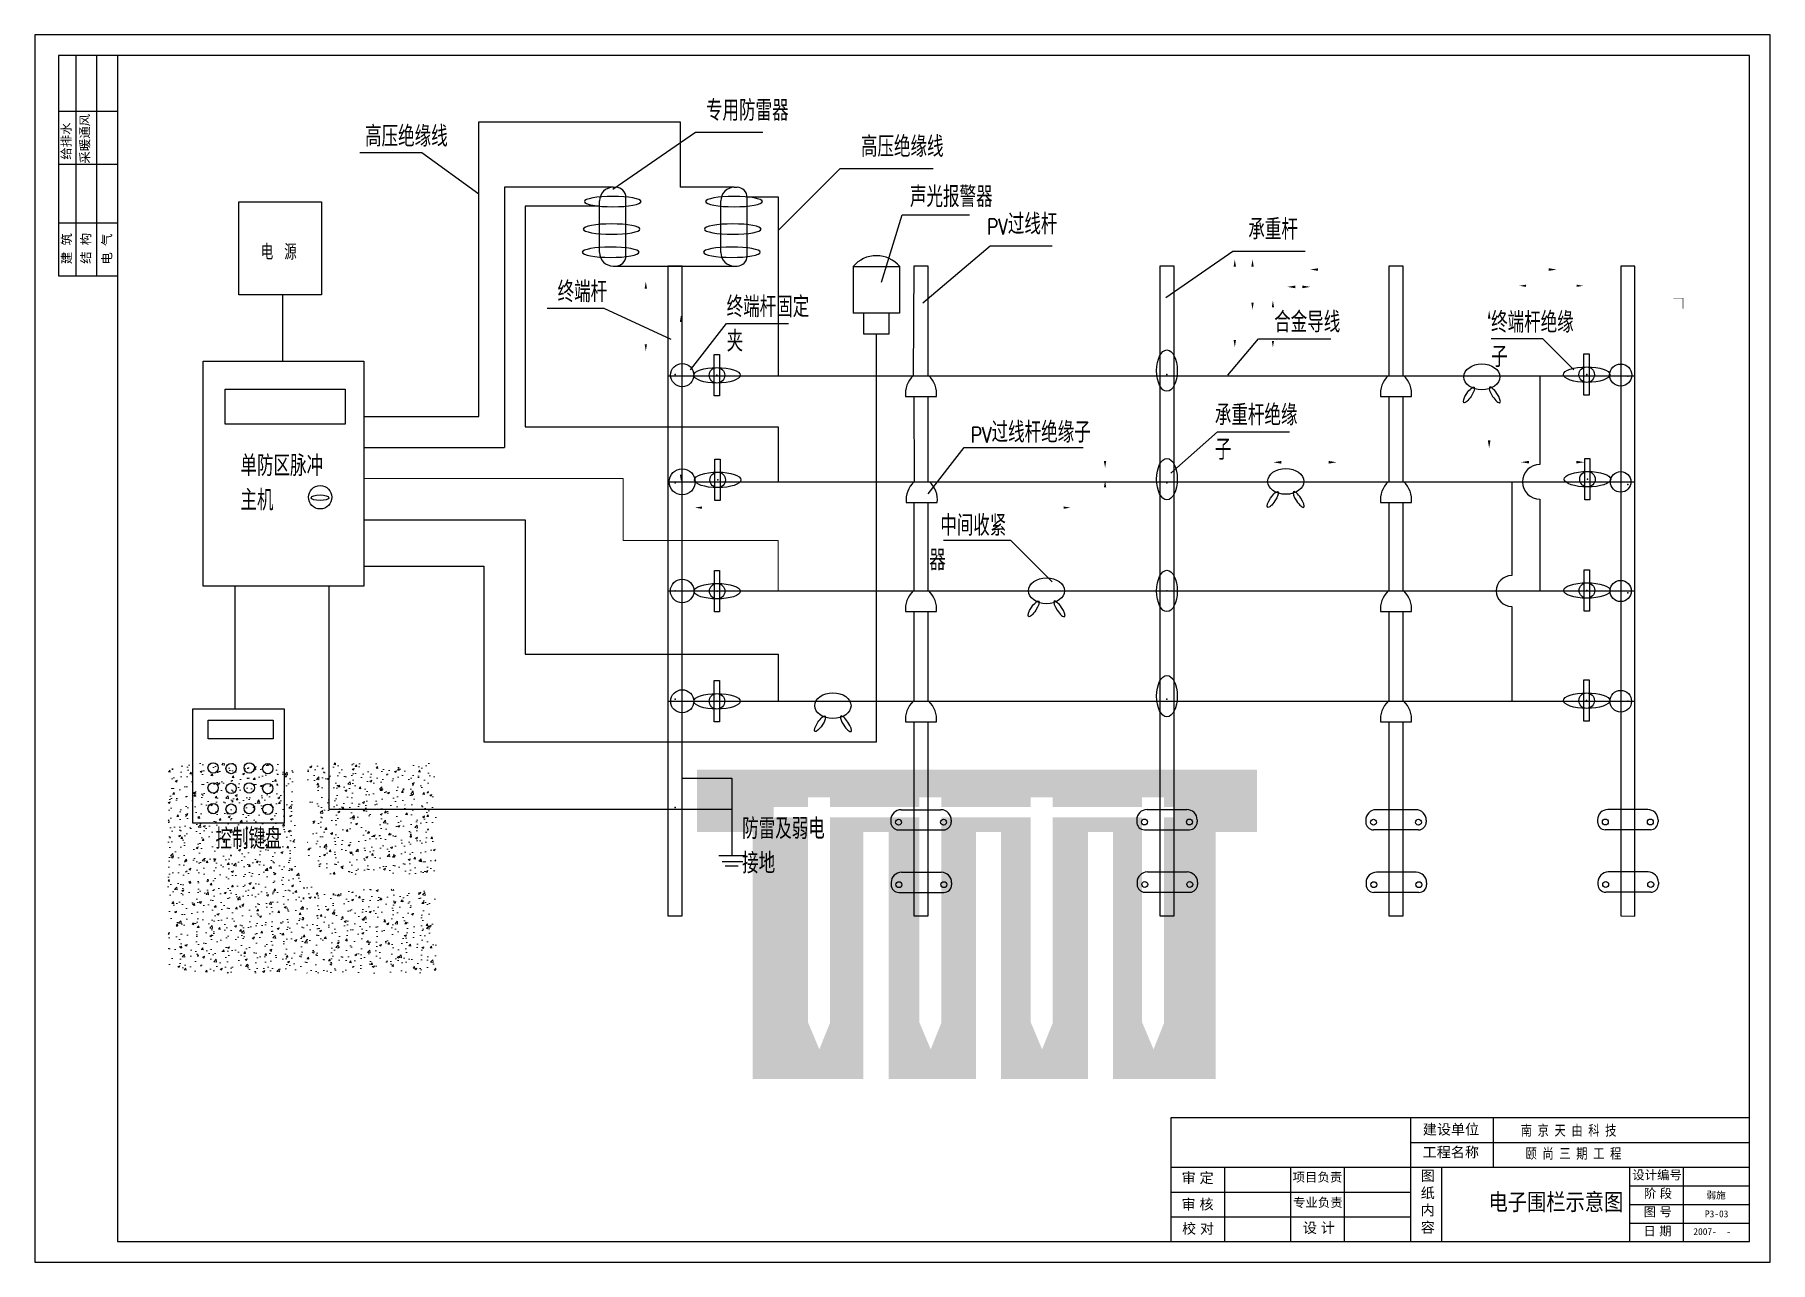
# Model space of a CAD drawing. Header units: millimetres. Extents: x -2408 to 952, y -563 to 1813.
import ezdxf

# ---------------------------------------------------------------- set-up
doc = ezdxf.new("R2010")
doc.units = ezdxf.units.MM
doc.layers.add('中轴线', color=20, linetype='Continuous')
doc.layers.add('辅助设备', color=7, linetype='Continuous')
doc.layers.add('标注', color=4, linetype='Continuous', lineweight=20)
doc.styles.add('HZ', font='txt.shx', dxfattribs={"width": 0.8, "bigfont": 'hztxt01.shx'})
doc.styles.add('ST', font='simsun.ttc')

msp = doc.modelspace()

# ---------------------------------------------------------------- hatches: boundary and pattern name
h = msp.add_hatch()
h.set_pattern_fill('AR-CONC', color=256, scale=0.15, style=0)
h.set_pattern_definition([(50, (-3364.144, -1171.473), (27.3277, -2.39086), [2.8575, -31.4325]), (355, (-3364.144, -1171.473), (-5.28642, 28.6585), [2.286, -25.146]), (100.451, (-3361.867, -1171.672), (22.04138, 26.2675), [2.4285, -26.7135]), (46.1842, (-3364.144, -1163.853), (40.66186, -6.30635), [4.28625, -47.14875]), (96.6356, (-3360.755, -1164.38), (35.61064, 37.11383), [3.64275, -40.07025]), (351.184, (-3364.144, -1163.853), (35.6107, 37.11377), [3.429, -37.719]), (21, (-3360.334, -1165.758), (22.74223, -15.33983), [2.8575, -31.4325]), (326, (-3360.334, -1165.758), (9.2703, 27.6282), [2.286, -25.146]), (71.4514, (-3358.44, -1167.036), (32.01247, 12.28843), [2.4285, -26.7135]), (37.5, (-3364.144, -1171.473), (0.46329, 12.683256), [0, -24.8412, 0, -25.527, 0, -25.24125]), (7.5, (-3364.144, -1171.473), (10.02295, 15.027086), [0, -14.5542, 0, -24.2697, 0, -9.62025]), (327.5, (-3372.64, -1171.473), (20.33859, -0.859312), [0, -9.525, 0, -29.718, 0, -39.4335]), (317.5, (-3376.45, -1171.473), (22.21938, 3.81397), [0, -12.3825, 0, -19.7358, 0, -28.0035])])
h.paths.add_polyline_path([(-695.9, 298), (-868.8, 298), (-868.8, -100), (-889.4, -151.3), (-911.5, -98.7), (-911.5, 298), (-978, 298), (-978, 308.2), (-1126, 308.2), (-1126, 269.3), (-1018.8, 269.3), (-1018.8, -208.7), (-804.1, -208.7), (-804.1, 269.2), (-755.5, 269.2), (-755.5, -208.7), (-586, -208.7), (-586, 269.2), (-537.4, 269.2), (-537.4, -208.7), (-369.3, -208.7), (-369.3, 269.2), (-320.7, 269.2), (-320.7, -208.7), (-121.9, -208.7), (-121.9, 269.3), (-42.1, 269.3), (-42.1, 390.1), (-1126, 390.1), (-1126, 308.2), (-978, 308.2), (-978, 317.7), (-911.5, 317.7), (-911.5, 336.7), (-868.8, 336.7), (-868.8, 317.7), (-695.9, 317.7), (-695.9, 336.7), (-653.2, 336.7), (-653.2, 317.7), (-480.2, 317.7), (-480.2, 336.7), (-437.5, 336.7), (-437.5, 317.7), (-264.6, 317.7), (-264.6, 336.7), (-221.9, 336.7), (-221.9, 317.7), (-202.7, 317.7), (-202.7, 298), (-221.9, 298), (-221.9, -100), (-242.4, -151.3), (-264.6, -98.7), (-264.6, 298), (-270.8, 298), (-437.5, 298), (-437.5, -100), (-458.1, -151.3), (-480.2, -98.7), (-480.2, 298), (-653.2, 298), (-653.2, -100), (-673.7, -151.3), (-695.9, -98.7)])
at = {"layer": '标注', "linetype": 'ByBlock'}
for points in [[(-85.1, 1377.5), (-82.8, 1363.6), (-87.4, 1363.6)], [(60.9, 1358), (76.3, 1355.5), (76.3, 1360.6)], [(538.1, 1358), (522.7, 1355.5), (522.7, 1360.6)], [(-1225.4, 1334.8), (-1223.1, 1321.3), (-1227.6, 1321.3)], [(16.8, 1324.5), (32.1, 1321.9), (32.1, 1327.1)], [(60.9, 1324.5), (45.6, 1321.9), (45.6, 1327.1)], [(465.6, 1326.6), (478.4, 1324.5), (478.4, 1328.8)], [(589.4, 1326.6), (576.6, 1324.5), (576.6, 1328.8)], [(-1157.2, 1270.2), (-1154.9, 1256.7), (-1159.4, 1256.7)], [(-1225.4, 1200), (-1223.1, 1213.5), (-1227.6, 1213.5)], [(-85.1, 1208), (-82.8, 1221.8), (-87.4, 1221.8)], [(-336.2, 974), (-334, 987.5), (-338.5, 987.5)], [(-10.7, 985), (4.7, 982.4), (4.7, 987.6)], [(111.9, 985), (96.5, 982.4), (96.5, 987.6)], [(469, 985.2), (484.3, 982.7), (484.3, 987.8)], [(591.5, 985.2), (576.2, 982.7), (576.2, 987.8)], [(-1157.2, 947.8), (-1154.9, 961.3), (-1159.4, 961.3)], [(-336.2, 949.7), (-334, 936.2), (-338.5, 936.2)], [(-1130.3, 897.2), (-1116.8, 895), (-1116.8, 899.5)], [(-403, 897.2), (-416.5, 895), (-416.5, 899.5)]]:
    msp.add_hatch(color=256, dxfattribs=at).paths.add_polyline_path(points, flags=0)
at = {"layer": '标注'}
for points in [[(-50.8, 1377.5), (-48.5, 1363.6), (-53.1, 1363.6)], [(-50.8, 1280.4), (-48.5, 1294.2), (-53.1, 1294.2)], [(-11.3, 1298), (-9.2, 1285.2), (-13.4, 1285.2)], [(407.3, 1278.6), (409.9, 1263.3), (404.8, 1263.3)], [(-11.3, 1207.2), (-9.2, 1220), (-13.4, 1220)], [(407.3, 1012.1), (409.9, 1027.4), (404.8, 1027.4)]]:
    msp.add_hatch(color=256, dxfattribs=at).paths.add_polyline_path(points, flags=0)
at = {"layer": '标注', "linetype": 'ByBlock'}
h = msp.add_hatch(dxfattribs=at)
h.set_pattern_fill('AR-CONC', color=0, scale=0.225, style=0)
h.set_pattern_definition([(50, (-16840.483, -2177.856), (40.99155, -3.586294), [4.28625, -47.14875]), (355, (-16840.483, -2177.856), (-7.92964, 42.98774), [3.429, -37.719]), (100.451, (-16837.067, -2178.155), (33.06206, 39.40125), [3.64275, -40.07025]), (46.1842, (-16840.483, -2166.426), (60.99278, -9.45952), [6.42938, -70.72312]), (96.6356, (-16835.4, -2167.214), (53.41595, 55.67075), [5.46412, -60.10537]), (351.184, (-16840.483, -2166.426), (53.41604, 55.67065), [5.1435, -56.5785]), (21, (-16834.768, -2169.283), (34.11335, -23.00974), [4.28625, -47.14875]), (326, (-16834.77, -2169.283), (13.90546, 41.44229), [3.429, -37.719]), (71.4514, (-16831.925, -2171.2), (48.01871, 18.43264), [3.64275, -40.07025]), (37.5, (-16840.483, -2177.856), (0.694936, 19.024884), [0, -37.2618, 0, -38.2905, 0, -37.861875]), (7.5, (-16840.483, -2177.856), (15.034424, 22.54063), [0, -21.8313, 0, -36.40455, 0, -14.430375]), (327.5, (-16853.228, -2177.856), (30.507884, -1.288967), [0, -14.2875, 0, -44.577, 0, -59.15025]), (317.5, (-16858.943, -2177.856), (33.329066, 5.72096), [0, -18.57375, 0, -29.6037, 0, -42.00525])])
h.paths.add_polyline_path([(-1904.6, 210.4), (-1904.6, 402.5), (-2091, 402.5), (-2091, 310.8), (-2071.4, 310.8), (-2071.4, 306.5), (-2096.1, 306.5), (-2096.1, 402.5), (-2150.3, 402.5), (-2150.3, -3.9), (-1631.7, -3.9), (-1631.7, 158.7), (-1838, 158.7, -0.390125)])
h.paths.add_polyline_path([(-1947.3, 244.4, -1), (-1938.3, 244.4, -1)], flags=16)
h.paths.add_polyline_path([(-1978.2, 293.9, -1), (-1960.8, 293.9, -1)], flags=16)
h.paths.add_polyline_path([(-2064.8, 254, -1), (-2055.8, 254, -1)], flags=16)
h.paths.add_polyline_path([(-2018.5, 312.5, -1), (-2009.5, 312.5, -1)], flags=16)
h.paths.add_polyline_path([(-1631.7, 186.9), (-1631.7, 402.5), (-1685.9, 402.5), (-1685.9, 306.5), (-1710.5, 306.5), (-1710.5, 310.8), (-1691, 310.8), (-1691, 402.5), (-1880.1, 402.5), (-1880.1, 216, 0.287163), (-1845.5, 186.9)], flags=17)
h.paths.add_polyline_path([(-1805.4, 263.1, -1), (-1787.1, 263.1, -1)], flags=16)
h.paths.add_polyline_path([(-1769.4, 293.9, -1), (-1760.3, 293.9, -1)], flags=16)
h.paths.add_polyline_path([(-1859, 325.2, -1), (-1841.5, 325.2, -1)], flags=16)
at = {"layer": '辅助设备'}
msp.add_hatch(color=256, dxfattribs=at).paths.add_polyline_path([(764, 1302.3), (764, 1303.3), (783, 1303.3), (783, 1282.6), (782, 1282.6), (782, 1302.3)], flags=0)

# ---------------------------------------------------------------- linework, layer by layer
at = {"color": 1, "lineweight": -3}
for p, q in [((-1548.9, 1073.7), (-1548.9, 1643.7)), ((-1548.9, 1643.7), (-1158.9, 1643.7)), ((-1158.9, 1643.7), (-1158.9, 1517.2)), ((-1054, 1517.2), (-1158.9, 1517.2)), ((-1029.2, 1498.5), (-968.9, 1498.5)), ((-968.9, 1498.5), (-968.9, 1152.4)), ((-1771.1, 1073.7), (-1548.9, 1073.7))]:
    msp.add_line(p, q, dxfattribs=at)
at = {"color": 7}
for p, q in [((-1288.9, 1513.7), (-1128.9, 1623.7)), ((-1128.9, 1623.7), (-998.9, 1623.7)), ((-1658.9, 1583.7), (-1778.9, 1583.7)), ((-1548.9, 1503.7), (-1658.9, 1583.7)), ((-968.9, 1433.7), (-848.9, 1553.7)), ((-848.9, 1553.7), (-668.9, 1553.7)), ((-768.9, 1333.7), (-728.9, 1463.7)), ((-728.9, 1463.7), (-598.9, 1463.7)), ((-688.9, 1293.7), (-558.9, 1403.7)), ((-558.9, 1403.7), (-438.9, 1403.7)), ((-218.9, 1303.7), (-88.9, 1393.7)), ((-88.9, 1393.7), (51.1, 1393.7)), ((-823.9, 1363.7), (-733.9, 1363.7)), ((-823.9, 1363.7), (-823.9, 1273.7)), ((-733.9, 1363.7), (-733.9, 1273.7)), ((-1928.9, 1309.2), (-1928.9, 1180.7)), ((-1306.2, 1282.7), (-1416.2, 1282.7)), ((-1176.2, 1222.7), (-1306.2, 1282.7)), ((-1138.9, 1163.7), (-1068.9, 1253.7)), ((-1068.9, 1253.7), (-948.9, 1253.7)), ((-733.9, 1273.7), (-823.9, 1273.7)), ((-803.9, 1273.7), (-803.9, 1233.7)), ((-753.9, 1233.7), (-753.9, 1273.7)), ((-803.9, 1233.7), (-753.9, 1233.7)), ((-98.9, 1153.7), (-38.9, 1223.7)), ((-38.9, 1223.7), (101.1, 1223.7)), ((511.1, 1223.7), (411.1, 1223.7)), ((571.1, 1163.7), (511.1, 1223.7)), ((-208.9, 963.7), (-118.9, 1043.7)), ((-118.9, 1043.7), (21.1, 1043.7)), ((-678.9, 923.7), (-608.9, 1013.7)), ((-608.9, 1013.7), (-378.9, 1013.7)), ((-518.9, 833.7), (-648.9, 833.7)), ((-438.9, 753.7), (-518.9, 833.7))]:
    msp.add_line(p, q, dxfattribs=at)
at = {"color": 5, "lineweight": -3}
msp.add_line((-1498.9, 1517.2), (-1498.9, 1013.7), dxfattribs=at)
at = {"color": 5}
for p, q in [((-1288.7, 1517.2), (-1498.9, 1517.2)), ((-1458.9, 1480.7), (-1458.9, 1053.7)), ((-1314.7, 1480.7), (-1458.9, 1480.7)), ((-1458.9, 1053.7), (-968.9, 1053.7)), ((-968.9, 1053.7), (-968.9, 947.1)), ((-1771.1, 1013.7), (-1498.9, 1013.7)), ((-1771.1, 873.7), (-1458.9, 873.7)), ((-1458.9, 873.7), (-1458.9, 613.7)), ((-1458.9, 613.7), (-968.9, 613.7)), ((-968.9, 613.7), (-968.9, 522.4))]:
    msp.add_line(p, q, dxfattribs=at)
for p, q in [((-1288.7, 1517.2), (-1283.4, 1517.2)), ((-1054, 1517.2), (-1048.7, 1517.2)), ((-1314.7, 1390.9), (-1314.7, 1491.2)), ((-1263.9, 1384.4), (-1263.9, 1497.7)), ((-1080, 1390.9), (-1080, 1491.2)), ((-1029.2, 1384.4), (-1029.2, 1497.7)), ((-1288.7, 1364.9), (-1048.7, 1364.9)), ((-1288.7, 1364.9), (-1283.4, 1364.9)), ((-1054, 1364.9), (-1048.7, 1364.9)), ((-707.6, 1152.4), (-677.6, 1152.4)), ((212, 1152.4), (242, 1152.4)), ((-722.6, 1112.4), (-662.6, 1112.4)), ((197, 1112.4), (257, 1112.4)), ((-721.1, 947.1), (-691.1, 947.1)), ((212, 947.1), (242, 947.1)), ((505.5, 913.7), (505.5, 913.7)), ((-721.1, 907.1), (-661.1, 907.1)), ((197, 907.1), (257, 907.1)), ((-707.6, 735.9), (-677.6, 735.9)), ((212, 735.9), (242, 735.9)), ((-722.6, 695.9), (-662.6, 695.9)), ((197, 695.9), (257, 695.9)), ((-707.6, 522.4), (-677.6, 522.4)), ((212, 522.4), (242, 522.4)), ((-722.6, 482.4), (-662.6, 482.4)), ((197, 482.4), (257, 482.4)), ((-731.1, 312.4), (-654, 312.4)), ((-255, 312.9), (-177.9, 312.9)), ((265.5, 312.4), (188.4, 312.4)), ((714.4, 312.9), (637.2, 312.9)), ((-751.1, 292.4), (-751.1, 288.4)), ((-736.1, 273.4), (-649, 273.4)), ((-634, 292.4), (-634, 288.4)), ((-275, 292.9), (-275, 288.8)), ((-260, 273.8), (-172.9, 273.8)), ((-157.9, 292.9), (-157.9, 288.8)), ((168.4, 292.4), (168.4, 288.4)), ((270.5, 273.4), (183.4, 273.4)), ((285.5, 292.4), (285.5, 288.4)), ((617.2, 292.9), (617.2, 288.8)), ((719.4, 273.8), (632.2, 273.8)), ((734.4, 292.9), (734.4, 288.8)), ((-750.4, 171.5), (-750.4, 167.4)), ((-730.4, 191.5), (-653.3, 191.5)), ((-633.3, 171.5), (-633.3, 167.4)), ((-274.3, 172), (-274.3, 167.9)), ((-254.3, 192), (-177.2, 192)), ((-157.2, 172), (-157.2, 167.9)), ((169.1, 171.5), (169.1, 167.4)), ((266.3, 191.5), (189.1, 191.5)), ((286.3, 171.5), (286.3, 167.4)), ((617.9, 172), (617.9, 167.9)), ((715.1, 192), (637.9, 192)), ((735.1, 172), (735.1, 167.9)), ((-735.4, 152.4), (-648.3, 152.4)), ((-259.3, 152.9), (-172.2, 152.9)), ((271.3, 152.4), (184.1, 152.4)), ((720.1, 152.9), (632.9, 152.9)), ((662, 106.9), (662, 106.9))]:
    msp.add_line(p, q)
at = {"color": 200}
for p, q in [((-778.9, 443.7), (-778.9, 1233.7)), ((-1771.1, 783.7), (-1538.9, 783.7)), ((-1538.9, 783.7), (-1538.9, 443.7)), ((-1538.9, 443.7), (-778.9, 443.7))]:
    msp.add_line(p, q, dxfattribs=at)
at = {"color": 5, "lineweight": 30}
for p, q in [((-1182.5, 1152.4), (689.6, 1152.4)), ((-1182.5, 947.1), (689.6, 947.1)), ((451.1, 947.1), (451.1, 765.9)), ((451.1, 705.9), (451.1, 522.4)), ((-1182.5, 522.4), (689.6, 522.4))]:
    msp.add_line(p, q, dxfattribs=at)
at = {"color": 1, "lineweight": 30}
for p, q in [((505.5, 1152.4), (505.5, 980.5)), ((505.5, 913.7), (505.5, 735.9)), ((-1182.5, 735.9), (689.6, 735.9))]:
    msp.add_line(p, q, dxfattribs=at)
at = {"color": 1, "lineweight": 13}
for p, q in [((-1771.1, 953.7), (-1268.9, 953.7)), ((-1268.9, 953.7), (-1268.9, 833.7)), ((-1268.9, 833.7), (-968.9, 833.7)), ((-968.9, 833.7), (-968.9, 735.9))]:
    msp.add_line(p, q, dxfattribs=at)
at = {"color": 7, "lineweight": 25}
msp.add_line((-2021.3, 744), (-2021.3, 507.8), dxfattribs=at)
at = {"color": 15}
msp.add_line((-1838.9, 745.2), (-1838.9, 313.7), dxfattribs=at)
at = {"color": 27}
for p, q in [((-1154.9, 373.7), (-1058.9, 373.7)), ((-1058.9, 373.7), (-1058.9, 223.7)), ((-1838.9, 313.7), (-1058.9, 313.7)), ((-1083.9, 223.7), (-1033.9, 223.7)), ((-1077.7, 212.5), (-1037.7, 212.5)), ((-1071.4, 203.7), (-1046.4, 203.7))]:
    msp.add_line(p, q, dxfattribs=at)
at = {"color": 7}
msp.add_lwpolyline([(-2013.1, 1489.2), (-1853.1, 1489.2), (-1853.1, 1309.2), (-2013.1, 1309.2)], close=True, dxfattribs=at)
for points in [[(-1154.9, 1364.9), (-1182.5, 1364.9), (-1182.5, 106.9), (-1154.9, 106.9)], [(-202.7, 1364.9), (-230.2, 1364.9), (-230.2, 106.9), (-202.7, 106.9)], [(689.6, 1364.9), (662, 1364.9), (662, 106.9), (689.6, 106.5)], [(-2082.3, 1180.7), (-1771.1, 1180.7), (-1771.1, 745.2), (-2082.3, 745.2)], [(-1092.9, 1193.4), (-1082.9, 1193.4), (-1082.9, 1113.4), (-1092.9, 1113.4)], [(590.9, 1194.7), (600.9, 1194.7), (600.9, 1114.7), (590.9, 1114.7)], [(-2039.5, 1126.6), (-1807.5, 1126.6), (-1807.5, 1059), (-2039.5, 1059)], [(-1091.5, 990.9), (-1081.5, 990.9), (-1081.5, 910.9), (-1091.5, 910.9)], [(592.3, 992.2), (602.3, 992.2), (602.3, 912.2), (592.3, 912.2)], [(-1092.4, 775.5), (-1082.4, 775.5), (-1082.4, 695.5), (-1092.4, 695.5)], [(591.3, 776.8), (601.3, 776.8), (601.3, 696.8), (591.3, 696.8)], [(-1092.9, 562.4), (-1082.9, 562.4), (-1082.9, 482.4), (-1092.9, 482.4)], [(590.9, 563.7), (600.9, 563.7), (600.9, 483.7), (590.9, 483.7)], [(-2102.1, 507.8), (-1925.7, 507.8), (-1925.7, 286.2), (-2102.1, 286.2)], [(-2072.6, 486.1), (-1946.5, 486.1), (-1946.5, 449.8), (-2072.6, 449.8)]]:
    msp.add_lwpolyline(points, close=True)
for points in [[(-678.8, 1152.4), (-678.8, 1364.9), (-706.4, 1364.9), (-707.6, 1152.4)], [(240.8, 1152.4), (240.8, 1364.9), (213.2, 1364.9), (213.2, 1152.4)], [(-706.2, 1112.4), (-706.1, 947.1)], [(-678.8, 947.1), (-678.8, 1112.4)], [(213.2, 1112.4), (213.2, 947.1)], [(240.8, 947.1), (240.8, 1112.4)], [(-706.4, 907.1), (-706.4, 735.9)], [(-678.8, 735.9), (-678.8, 907.1)], [(213.2, 907.1), (213.2, 735.9)], [(240.8, 735.9), (240.8, 907.1)], [(-706.4, 695.9), (-706.4, 522.4)], [(-678.8, 522.4), (-678.8, 695.9)], [(213.2, 695.9), (213.2, 522.4)], [(240.8, 522.4), (240.8, 695.9)], [(-706.4, 482.4), (-706.4, 106.9), (-678.8, 106.9), (-678.8, 482.4)], [(213.2, 482.4), (213.2, 106.9), (240.8, 106.9), (240.8, 482.4)]]:
    msp.add_lwpolyline(points)
for centre, radius in [((-1154.9, 1153.7), 22.4), ((662, 1153.7), 21.4), ((-1154.9, 947.1), 25.2), ((662, 947.1), 19.9), ((-1154.9, 735.9), 22.8), ((662, 735.9), 20.5), ((-1154.9, 522.4), 22.3), ((662, 522.4), 21)]:
    msp.add_circle(centre, radius, dxfattribs=at)
for centre, radius in [((-1087.6, 1153.4), 15), ((596.2, 1154.7), 15), ((-1086.2, 950.9), 15), ((597.6, 952.2), 15), ((-1855.8, 917.3), 22.6), ((-1087.2, 735.5), 15), ((596.6, 736.8), 15), ((596.1, 523.7), 15), ((-1087.6, 522.4), 15), ((-2063, 393.4), 10), ((-1993, 393.4), 10), ((-2028.1, 392.3), 10), ((-1957.1, 392), 10), ((-2063, 354.7), 10), ((-2028.1, 353.7), 10), ((-1993, 354.7), 10), ((-1957.1, 353.4), 10), ((-2063, 314.7), 10), ((-2028.1, 313.7), 10), ((-1993, 314.7), 10), ((-1957.1, 313.4), 10), ((-736.1, 288.4), 5.72), ((-649, 288.4), 5.72), ((-260, 288.8), 5.72), ((-172.9, 288.8), 5.72), ((183.4, 288.4), 5.72), ((270.5, 288.4), 5.72), ((632.2, 288.8), 5.72), ((719.4, 288.8), 5.72), ((-735.4, 167.4), 5.72), ((-648.3, 167.4), 5.72), ((-259.3, 167.9), 5.72), ((-172.2, 167.9), 5.72), ((184.1, 167.4), 5.72), ((271.3, 167.4), 5.72), ((632.9, 167.9), 5.72), ((720.1, 167.9), 5.72)]:
    msp.add_circle(centre, radius)
for centre, radius, start, end in [((-1288.7, 1491.2), 26, 90, 180), ((-1283.4, 1497.7), 19.5, 0, 90), ((-1054, 1491.2), 26, 90, 180), ((-1048.7, 1497.7), 19.5, 0, 90), ((-1288.7, 1390.9), 26, 180, 270), ((-1283.4, 1384.4), 19.5, 270, 0), ((-1054, 1390.9), 26, 180, 270), ((-1048.7, 1384.4), 19.5, 270, 0), ((-675.1, 1117.4), 47.8, 132.8789, 186.009), ((-710.1, 1117.4), 47.8, 353.991, 47.1211), ((244.5, 1117.4), 47.8, 132.8789, 186.009), ((209.5, 1117.4), 47.8, 353.991, 47.1211), ((-673.6, 912.1), 47.8, 132.8789, 186.009), ((-708.6, 912.1), 47.8, 353.991, 47.1211), ((244.5, 912.1), 47.8, 132.8789, 186.009), ((209.5, 912.1), 47.8, 353.991, 47.1211), ((-675.1, 700.9), 47.8, 132.8789, 186.009), ((-710.1, 700.9), 47.8, 353.991, 47.1211), ((244.5, 700.9), 47.8, 132.8789, 186.009), ((209.5, 700.9), 47.8, 353.991, 47.1211), ((-675.1, 487.4), 47.8, 132.8789, 186.009), ((-710.1, 487.4), 47.8, 353.991, 47.1211), ((244.5, 487.4), 47.8, 132.8789, 186.009), ((209.5, 487.4), 47.8, 353.991, 47.1211), ((-731.1, 292.4), 20, 90, 180), ((-654, 292.4), 20, 0, 90), ((-255, 292.9), 20, 90, 180), ((-177.9, 292.9), 20, 0, 90), ((188.4, 292.4), 20, 90, 180), ((265.5, 292.4), 20, 0, 90), ((637.2, 292.9), 20, 90, 180), ((714.4, 292.9), 20, 0, 90), ((-736.1, 288.4), 15, 180, 270), ((-649, 288.4), 15, 270, 0), ((-260, 288.8), 15, 180, 270), ((-172.9, 288.8), 15, 270, 0), ((183.4, 288.4), 15, 180, 270), ((270.5, 288.4), 15, 270, 0), ((632.2, 288.8), 15, 180, 270), ((719.4, 288.8), 15, 270, 0), ((-730.4, 171.5), 20, 90, 180), ((-653.3, 171.5), 20, 0, 90), ((-254.3, 172), 20, 90, 180), ((-177.2, 172), 20, 0, 90), ((189.1, 171.5), 20, 90, 180), ((266.3, 171.5), 20, 0, 90), ((637.9, 172), 20, 90, 180), ((715.1, 172), 20, 0, 90), ((-735.4, 167.4), 15, 180, 270), ((-648.3, 167.4), 15, 270, 0), ((-259.3, 167.9), 15, 180, 270), ((-172.2, 167.9), 15, 270, 0), ((184.1, 167.4), 15, 180, 270), ((271.3, 167.4), 15, 270, 0), ((632.9, 167.9), 15, 180, 270), ((720.1, 167.9), 15, 270, 0)]:
    msp.add_arc(centre, radius, start, end)
msp.add_arc((-778.9, 1326.5), 58.4, 39.5765, 140.4235, dxfattribs=at)
at = {"color": 1, "lineweight": 30}
msp.add_arc((505.5, 947.1), 33.4, 90, 270, dxfattribs=at)
at = {"color": 5, "lineweight": 30}
msp.add_arc((451.1, 735.9), 30, 90, 270, dxfattribs=at)
at = {"extrusion": (0, 0, -1)}
for centre in [(-1289.3, 1489.6), (-1054.6, 1489.6), (-1291.6, 1436.4), (-1056.9, 1436.4), (-1293.5, 1391.5), (-1058.8, 1391.5)]:
    msp.add_ellipse(centre, major_axis=(-55, 0), ratio=0.181818, dxfattribs=at)
for centre, major_axis, ratio in [((-216.5, 1162.4), (0, 40), 0.5), ((-1087.6, 1153.4), (-45, 0), 0.333333), ((596.2, 1154.7), (-45, 0), 0.333333), ((-216.5, 952.4), (0, 40), 0.5), ((-1086.2, 950.9), (-45, 0), 0.333333), ((597.6, 952.2), (-45, 0), 0.333333), ((-1856, 916.4), (-17.1, 0), 0.319499), ((-216.5, 735.9), (0, 40), 0.5), ((-1087.2, 735.5), (-45, 0), 0.333333), ((596.6, 736.8), (-45, 0), 0.333333), ((-216.5, 532.4), (0, 40), 0.5), ((596.1, 523.7), (-45, 0), 0.333333), ((-1087.6, 522.4), (-45, 0), 0.333333)]:
    msp.add_ellipse(centre, major_axis=major_axis, ratio=ratio)
at = {"color": 7}
for centre, major_axis, ratio in [((393.2, 1150.3), (-35, 0), 0.714286), ((368.2, 1115.3), (10, 15), 0.27735), ((13.5, 948), (-35, 0), 0.714286), ((-11.5, 913), (10, 15), 0.27735), ((-449.6, 736.3), (-35, 0), 0.714286), ((-474.6, 701.3), (10, 15), 0.27735), ((-863.1, 513.9), (-35, 0), 0.714286), ((-888.1, 478.9), (10, 15), 0.27735)]:
    msp.add_ellipse(centre, major_axis=major_axis, ratio=ratio, dxfattribs=at)
at = {"color": 7, "extrusion": (0, 0, -1)}
for centre in [(418.2, 1115.3), (38.5, 913), (-424.6, 701.3), (-838.1, 478.9)]:
    msp.add_ellipse(centre, major_axis=(-10, 15), ratio=0.27735, dxfattribs=at)
for p in [(-1168.7, 1155.2), (-1087.6, 1153.4), (-216.5, 1155.2), (596.2, 1154.7), (675.8, 1151.4), (-1168.7, 945.5), (-1086.2, 950.9), (-216.5, 945.5), (597.6, 952.2), (675.8, 941.7), (-1168.7, 735.9), (-1087.2, 735.5), (-216.5, 735.9), (596.6, 736.8), (675.8, 732.1), (-1168.7, 526.2), (-1087.6, 522.4), (-216.5, 526.2), (596.1, 523.7), (675.8, 522.4)]:
    msp.add_point(p)
at = {"color": 27}
msp.add_point((-1168.7, 316.6), dxfattribs=at)
at = {"layer": '辅助设备'}
for p, q in [((951.6, 1812.6), (-2408.4, 1812.6)), ((-2408.4, 1812.6), (-2408.4, -563.4)), ((951.6, -563.4), (951.6, 1812.6)), ((-2362.2, 1772.6), (-2362.2, 1345.9)), ((-2248.4, 1772.6), (-2362.2, 1772.6)), ((-2328.1, 1345.9), (-2328.1, 1772.6)), ((-2288.2, 1345.9), (-2288.2, 1772.6)), ((-2362.2, 1664.5), (-2248.4, 1664.5)), ((-2362.2, 1562.1), (-2248.4, 1562.1)), ((-2362.2, 1448.3), (-2248.4, 1448.3)), ((-2362.2, 1345.9), (-2248.4, 1345.9)), ((-208.4, -283.4), (911.6, -283.4)), ((-208.4, -523.4), (-208.4, -283.4)), ((255.6, -523.4), (255.6, -283.4)), ((415.6, -379.4), (415.6, -283.4)), ((255.6, -331.4), (911.6, -331.4)), ((-208.4, -379.4), (911.6, -379.4)), ((-104.4, -523.4), (-104.4, -379.4)), ((23.6, -523.4), (23.6, -379.4)), ((127.6, -523.4), (127.6, -379.4)), ((315.6, -523.4), (315.6, -379.4)), ((679.6, -523.4), (679.6, -379.4)), ((783.6, -523.4), (783.6, -379.4)), ((-208.4, -427.4), (255.6, -427.4)), ((679.6, -415.4), (911.6, -415.4)), ((679.6, -451.4), (911.6, -451.4)), ((-208.4, -475.4), (255.6, -475.4)), ((679.6, -487.4), (911.6, -487.4)), ((-208.4, -523.4), (255.6, -523.4)), ((679.6, -523.4), (911.6, -523.4)), ((-2408.4, -563.4), (951.6, -563.4))]:
    msp.add_line(p, q, dxfattribs=at)
at = {"layer": '辅助设备', "lineweight": 30}
for p, q in [((911.6, 1772.6), (-2248.4, 1772.6)), ((-2248.4, 1772.6), (-2248.4, -523.4)), ((911.6, -523.4), (911.6, 1772.6)), ((-2248.4, -523.4), (911.6, -523.4))]:
    msp.add_line(p, q, dxfattribs=at)
at = {"layer": '辅助设备'}
for p in [(679.6, -415.4), (679.6, -451.4), (679.6, -487.4)]:
    msp.add_point(p, dxfattribs=at)

# ---------------------------------------------------------------- texts
at = {"color": 7, "char_height": 40, "attachment_point": 1, "style": 'HZ'}
for s, insert, width in [('专用防雷器', (-1108.9, 1685.9), 163.132), ('高压绝缘线', (-1768.9, 1635.9), 163.132), ('高压绝缘线', (-808.9, 1615.9), 163.132), ('声光报警器', (-714, 1518.9), 163.132), ('{\\H0.75x;PV}过线杆', (-564.6, 1465.9), 163.132), ('承重杆', (-58.9, 1455.9), 163.132), ('终端杆', (-1396.2, 1334.9), 163.132), ('终端杆固定夹', (-1068.9, 1305.9), 163.132), ('合金导线', (-8.9, 1276.4), 163.132), ('终端杆绝缘子', (411.1, 1275.9), 163.132), ('承重杆绝缘子', (-123.7, 1096.4), 163.132), ('{\\H0.75x;PV}过线杆绝缘子', (-596.1, 1063.1), 220.352), ('{\\H0.75x; }中间收紧器', (-676.7, 882.7), 163.132), (' 控制键盘', (-2086.9, 276.4), 163.132), ('防雷及弱电接地', (-1038.9, 295.9), 163.132)]:
    msp.add_mtext(s, dxfattribs=dict(at, insert=insert, width=width))
at = {"color": 10, "attachment_point": 1, "style": 'HZ'}
for s, insert, char_height, width in [('\\pt120;{\\H1.25x; \\H1.2x;\\C7;\\P\\ptz;  电 源}', (-2013.4, 1457), 20, 121.463), ('{\\C7;单防区脉冲主机}', (-2010.1, 998.4), 40, 160)]:
    msp.add_mtext(s, dxfattribs=dict(at, insert=insert, char_height=char_height, width=width))
at = {"style": 'HZ'}
for s, insert, char_height, width, attachment_point in [('{\\H1.35x;    \\fSTFangsong|b0|i0|c134|p2;\\H1.111x;南 京 天 由 科 技}', (417, -309.2), 13.337, 388.924, 4), ('\\pi20;{\\fSTFangsong|b0|i0|c134|p2;颐 尚 三 期 工 程}', (457.8, -342.8), 20, 279.017, 1)]:
    msp.add_mtext(s, dxfattribs=dict(at, insert=insert, char_height=char_height, width=width, attachment_point=attachment_point))
at = {"layer": '中轴线', "color": 0, "style": 'HZ'}
msp.add_text('电子围栏示意图', height=37.27, dxfattribs=at).set_placement((406.1, -466.5))
at = {"layer": '辅助设备', "style": 'ST'}
for s, p in [('弱施', (828, -440.2)), ('P3-03', (825.1, -476.4)), ('2007-  - ', (802.7, -510.7))]:
    msp.add_text(s, height=13.34, dxfattribs=at).set_placement(p)
at = {"layer": '辅助设备', "char_height": 17.6, "width": 195.892, "attachment_point": 1, "rotation": 90, "style": 'ST'}
for s, insert in [('{\\fSimSun|b0|i0|c134|p32;采暖通风}', (-2320.2, 1563.1)), ('{\\fSimSun|b0|i0|c134|p32;给排水}', (-2356.2, 1570.6)), ('{\\fSimSun|b0|i0|c134|p32;建 筑}', (-2355.5, 1368.4)), ('{\\fSimSun|b0|i0|c134|p32;结 构}', (-2318.2, 1369.1)), ('{\\fSimSun|b0|i0|c134|p32;电 气}', (-2277.5, 1367.6))]:
    msp.add_mtext(s, dxfattribs=dict(at, insert=insert))
at = {"layer": '辅助设备', "char_height": 20, "width": 195.892, "attachment_point": 1}
for s, insert in [('{\\fSTZhongsong|b0|i0|c134|p2;建设单位}', (278.9, -296.1)), ('{\\fSTZhongsong|b0|i0|c134|p2;工程名称}', (278.6, -340.3)), ('{\\fSTZhongsong|b0|i0|c134|p2;审 定}', (-188, -390)), ('{\\fSTZhongsong|b0|i0|c134|p2;图\\P纸\\P内\\P容}', (274.8, -385.8)), ('{\\fSTZhongsong|b0|i0|c134|p2;审 核}', (-188.2, -441.1)), ('{\\fSTZhongsong|b0|i0|c134|p2;校 对}', (-187.2, -488.1)), ('{\\fSTZhongsong|b0|i0|c134|p2;设 计}', (46.7, -486.6))]:
    msp.add_mtext(s, dxfattribs=dict(at, insert=insert))
at = {"layer": '辅助设备', "attachment_point": 1, "style": 'ST'}
for s, insert, char_height, width in [('{\\fSTZhongsong|b0|i0|c134|p2;\\H0.88x;项目负责}', (26.8, -389.8), 20, 195.892), ('{\\fSTZhongsong|b0|i0|c134|p2;\\H0.88x;设计编号}', (684.3, -385.5), 20, 112.406), ('{\\fSTZhongsong|b0|i0|c134|p2;\\H1.1x;专业负责}', (27.6, -438.9), 16, 195.892), ('{\\fSTZhongsong|b0|i0|c134|p2;\\H0.88x;阶 段}', (706.9, -421.1), 20, 112.406), ('{\\fSTZhongsong|b0|i0|c134|p2;图 号}', (706.5, -456.7), 17.6, 112.406), ('{\\fSTZhongsong|b0|i0|c134|p2;日 期}', (706, -494), 17.6, 112.406)]:
    msp.add_mtext(s, dxfattribs=dict(at, insert=insert, char_height=char_height, width=width))

doc.saveas('drawing.dxf')
